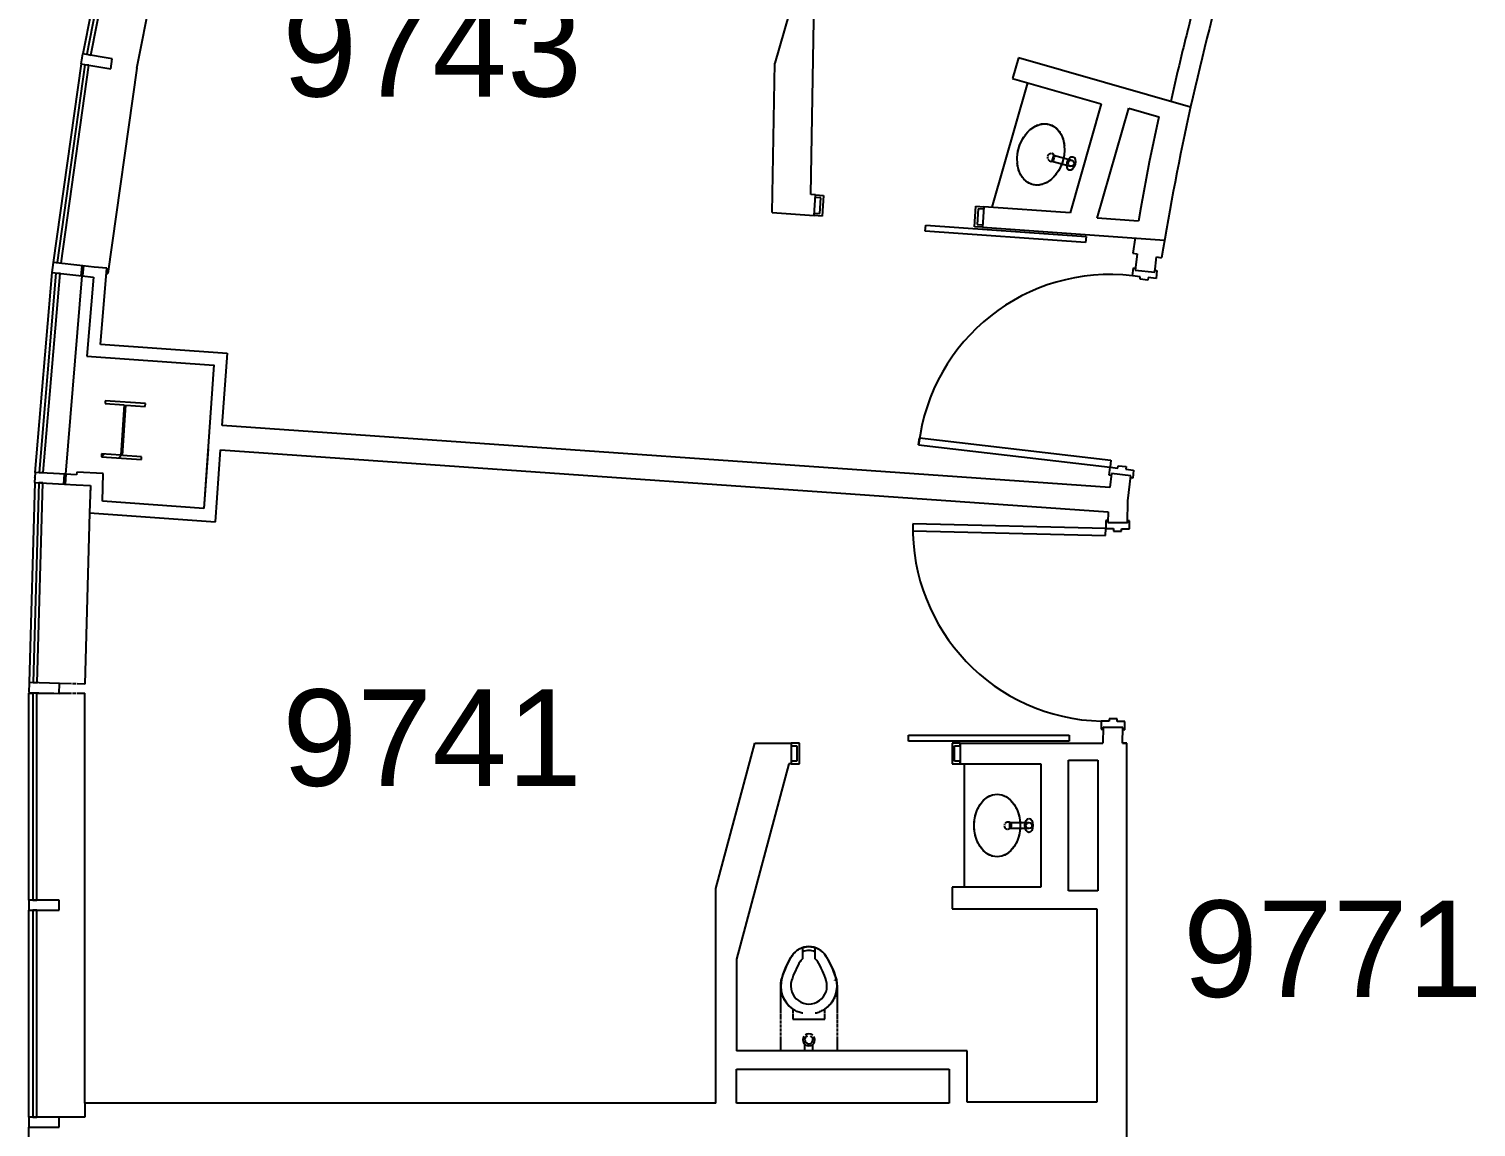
# Model space of a CAD drawing. Header units: inches. Extents: x -59 to 5673, y -29 to 4299.
# Drawn here: x -42.7 to 317.5, y 3191.8 to 3465.1 of the extents above; entities that cross this region are included whole.
import ezdxf

# ---------------------------------------------------------------- set-up
doc = ezdxf.new("R2010")
doc.units = ezdxf.units.IN
doc.header["$LTSCALE"] = 96
doc.header["$MEASUREMENT"] = 0
for name, color, linetype in [('A-ANNO-ROOM', 4, 'Continuous'), ('A-COLS', 5, 'Continuous'), ('A-DOOR', 2, 'Continuous'), ('A-FLOR-CASE', 3, 'Continuous'), ('A-FLOR-PFIX', 2, 'Continuous'), ('A-GLAZ', 2, 'Continuous'), ('A-WALL-FULL', 6, 'Continuous')]:
    doc.layers.add(name, color=color, linetype=linetype)
doc.layers.add('AE-111$0$A-WALL', color=2, linetype='Continuous', lineweight=13)
doc.styles.add('ARIAL', font='arial.ttf')

msp = doc.modelspace()

# ---------------------------------------------------------------- linework, layer by layer
at = {"layer": 'A-COLS'}
for p, q in [((-23.67, 3372.6), (-23.72, 3371.88)), ((-23.72, 3371.88), (-18.94, 3371.55)), ((-13.7, 3371.9), (-23.67, 3372.6)), ((-18.94, 3371.55), (-19.82, 3359.02)), ((-19.41, 3358.99), (-18.53, 3371.52)), ((-18.53, 3371.52), (-13.75, 3371.19)), ((-13.75, 3371.19), (-13.7, 3371.9)), ((-19.49, 3363.76), (-19.04, 3364.21)), ((-24.6, 3359.35), (-24.65, 3358.64)), ((-24.65, 3358.64), (-14.68, 3357.94)), ((-24.62, 3358.63), (-23.94, 3359.31)), ((-19.82, 3359.02), (-24.6, 3359.35)), ((-20.31, 3358.33), (-19.39, 3359.26)), ((-14.63, 3358.66), (-19.41, 3358.99)), ((-14.68, 3357.94), (-14.63, 3358.66))]:
    msp.add_line(p, q, dxfattribs=at)
at = {"layer": 'A-DOOR'}
for p, q in [((153.06, 3423.19), (153.1, 3423.81)), ((154.43, 3423.09), (153.06, 3423.19)), ((153.1, 3423.81), (155.1, 3423.67)), ((154.16, 3419.23), (154.43, 3423.09)), ((155.1, 3423.67), (154.74, 3418.56)), ((152.74, 3418.7), (152.79, 3419.32)), ((154.74, 3418.56), (152.74, 3418.7)), ((152.79, 3419.32), (154.16, 3419.23)), ((192.65, 3415.91), (193, 3421.02)), ((193, 3421.02), (195, 3420.88)), ((193.58, 3420.35), (193.31, 3416.49)), ((194.96, 3420.26), (193.58, 3420.35)), ((195, 3420.88), (194.96, 3420.26)), ((180.43, 3414.76), (180.53, 3416.26)), ((220.33, 3411.97), (180.43, 3414.76)), ((180.53, 3416.26), (220.44, 3413.46)), ((194.64, 3415.77), (192.65, 3415.91)), ((193.31, 3416.49), (194.68, 3416.39)), ((194.68, 3416.39), (194.64, 3415.77)), ((220.44, 3413.46), (220.33, 3411.97)), ((232.02, 3403.7), (232.25, 3405.68)), ((233.94, 3403.47), (232.02, 3403.7)), ((232.25, 3405.68), (232.75, 3405.62)), ((232.75, 3405.62), (232.69, 3405.13)), ((232.69, 3405.13), (237.53, 3404.56)), ((237.53, 3404.56), (237.59, 3405.06)), ((237.59, 3405.06), (238.08, 3405)), ((238.08, 3405), (237.85, 3403.01)), ((233.87, 3402.85), (233.94, 3403.47)), ((235.85, 3402.62), (233.87, 3402.85)), ((235.93, 3403.24), (235.85, 3402.62)), ((237.85, 3403.01), (235.93, 3403.24)), ((178.76, 3361.6), (178.97, 3363.34)), ((178.76, 3361.6), (226.44, 3356.02)), ((178.97, 3363.34), (226.64, 3357.76)), ((226.64, 3357.76), (226.44, 3356.02)), ((226.21, 3354.03), (226.44, 3356.02)), ((226.7, 3353.98), (226.21, 3354.03)), ((226.44, 3356.02), (228.36, 3355.8)), ((226.76, 3354.47), (226.7, 3353.98)), ((231.6, 3353.91), (226.76, 3354.47)), ((228.36, 3355.8), (228.44, 3356.41)), ((228.44, 3356.41), (230.42, 3356.18)), ((230.42, 3356.18), (230.35, 3355.56)), ((230.35, 3355.56), (232.27, 3355.34)), ((231.55, 3353.41), (231.6, 3353.91)), ((232.04, 3353.35), (231.55, 3353.41)), ((232.27, 3355.34), (232.04, 3353.35)), ((225.38, 3342.81), (225.34, 3340.81)), ((225.88, 3342.8), (225.38, 3342.81)), ((225.87, 3342.3), (225.88, 3342.8)), ((230.76, 3342.69), (230.75, 3342.19)), ((231.26, 3342.68), (230.76, 3342.69)), ((231.21, 3340.68), (231.26, 3342.68)), ((177.35, 3341.93), (177.31, 3340.18)), ((177.31, 3340.18), (225.3, 3339.06)), ((225.34, 3340.81), (177.35, 3341.93)), ((225.3, 3339.06), (225.34, 3340.81)), ((225.34, 3340.81), (227.27, 3340.77)), ((230.75, 3342.19), (225.87, 3342.3)), ((227.27, 3340.77), (227.26, 3340.15)), ((227.26, 3340.15), (229.26, 3340.1)), ((229.26, 3340.1), (229.27, 3340.72)), ((229.27, 3340.72), (231.21, 3340.68)), ((224.22, 3292.83), (224.17, 3290.83)), ((226.16, 3292.78), (224.22, 3292.83)), ((226.17, 3293.41), (226.16, 3292.78)), ((228.17, 3293.36), (226.17, 3293.41)), ((228.16, 3292.73), (228.17, 3293.36)), ((230.09, 3292.69), (228.16, 3292.73)), ((230.05, 3290.69), (230.09, 3292.69)), ((176.24, 3287.83), (176.24, 3289.33)), ((176.24, 3289.33), (216.24, 3289.33)), ((216.24, 3289.33), (216.24, 3287.83)), ((224.17, 3290.83), (224.67, 3290.81)), ((224.67, 3290.81), (224.69, 3291.31)), ((224.69, 3291.31), (229.56, 3291.2)), ((229.56, 3291.2), (229.55, 3290.7)), ((229.55, 3290.7), (230.05, 3290.69)), ((149.08, 3287.33), (147.08, 3287.33)), ((147.08, 3287.33), (147.08, 3286.7)), ((147.08, 3286.7), (148.45, 3286.7)), ((148.45, 3286.7), (148.45, 3282.83)), ((149.08, 3282.2), (149.08, 3287.33)), ((216.24, 3287.83), (176.24, 3287.83)), ((189.08, 3287.33), (187.08, 3287.33)), ((187.08, 3287.33), (187.08, 3282.2)), ((187.7, 3282.83), (187.7, 3286.7)), ((187.7, 3286.7), (189.08, 3286.7)), ((189.08, 3286.7), (189.08, 3287.33)), ((148.45, 3282.83), (147.08, 3282.83)), ((147.08, 3282.83), (147.08, 3282.2)), ((147.08, 3282.2), (149.08, 3282.2)), ((187.08, 3282.2), (189.08, 3282.2)), ((189.08, 3282.83), (187.7, 3282.83)), ((189.08, 3282.2), (189.08, 3282.83))]:
    msp.add_line(p, q, dxfattribs=at)
for centre, start, end in [((226.44, 3356.02), 83.3279, 173.3279), ((226.44, 3356.02), 83.3279, 173.3279), ((225.34, 3340.81), 178.6679, 268.6679), ((225.34, 3340.81), 178.6679, 268.6679)]:
    msp.add_arc(centre, 48, start, end, dxfattribs=at)
at = {"layer": 'A-FLOR-CASE'}
for p, q in [((197.08, 3420.74), (205.97, 3451.72)), ((205.49, 3439.01), (206.53, 3440.08)), ((206.53, 3440.08), (207.68, 3440.88)), ((207.68, 3440.88), (208.9, 3441.38)), ((208.9, 3441.38), (210.13, 3441.55)), ((209.95, 3441.55), (210.21, 3441.55)), ((210.13, 3441.55), (211.32, 3441.39)), ((211.32, 3441.39), (212.42, 3440.89)), ((212.37, 3440.93), (212.51, 3440.84)), ((212.42, 3440.89), (213.37, 3440.1)), ((213.37, 3440.1), (214.14, 3439.03)), ((203.49, 3434.69), (203.94, 3436.26)), ((203.94, 3436.26), (204.61, 3437.72)), ((204.61, 3437.72), (205.49, 3439.01)), ((214.14, 3439.03), (214.7, 3437.74)), ((214.7, 3437.74), (215.01, 3436.28)), ((215.01, 3436.28), (215.07, 3434.72)), ((203.29, 3433.09), (203.49, 3434.69)), ((203.35, 3431.53), (203.29, 3433.09)), ((210.93, 3432.7), (211.31, 3432.29)), ((212.04, 3434.12), (211.89, 3434.15)), ((212.33, 3433.66), (211.94, 3432.21)), ((212.38, 3433.86), (212.04, 3434.12)), ((216.92, 3432.42), (212.33, 3433.66)), ((212.34, 3432.37), (212.58, 3433.26)), ((212.58, 3433.26), (212.38, 3433.86)), ((214.87, 3433.12), (214.42, 3431.56)), ((215.07, 3434.72), (214.87, 3433.12)), ((203.66, 3430.07), (203.35, 3431.53)), ((204.21, 3428.78), (203.66, 3430.07)), ((211.31, 3432.29), (211.78, 3432.16)), ((211.78, 3432.16), (212.16, 3432.24)), ((211.94, 3432.21), (216.53, 3430.97)), ((212.16, 3432.24), (212.34, 3432.37)), ((213.74, 3430.1), (212.87, 3428.8)), ((214.42, 3431.56), (213.74, 3430.1)), ((204.98, 3427.71), (204.21, 3428.78)), ((205.94, 3426.92), (204.98, 3427.71)), ((206, 3426.88), (205.78, 3427.02)), ((207.03, 3426.43), (205.94, 3426.92)), ((208.22, 3426.26), (207.03, 3426.43)), ((208.33, 3426.26), (208.16, 3426.26)), ((209.46, 3426.43), (208.22, 3426.26)), ((210.67, 3426.93), (209.46, 3426.43)), ((209.57, 3426.46), (209.51, 3426.45)), ((211.83, 3427.73), (210.67, 3426.93)), ((212.87, 3428.8), (211.83, 3427.73)), ((190.2, 3251.45), (190.2, 3282.2))]:
    msp.add_line(p, q, dxfattribs=at)
msp.add_circle((216.72, 3431.7), 0.75, dxfattribs=at)
for start, end in [(173, 192.6621), (92, 162.5147)]:
    msp.add_arc((211.82, 3433.15), 1, start, end, dxfattribs=at)
msp.add_ellipse((216.72, 3431.65), major_axis=(0.46, 1.69), ratio=0.571429, dxfattribs=at)
for points, knots in [([(206.37, 3439.94), (206.64, 3440.18), (206.92, 3440.4), (207.2, 3440.59), (207.2, 3440.59)], [-4.0199157, -4.0199157, -4.0199157, -4.0199157, -3.8665756, -3.8663935, -3.8663935, -3.8663935, -3.8663935]), ([(203.79, 3435.84), (203.85, 3436.02), (203.96, 3436.33), (204.08, 3436.63), (204.13, 3436.75)], [-4.6652167, -4.6652167, -4.6652167, -4.6652167, -4.5915585, -4.541704, -4.541704, -4.541704, -4.541704]), ([(204.44, 3437.4), (204.56, 3437.63), (204.73, 3437.92), (204.9, 3438.2), (204.95, 3438.26)], [-4.4498221, -4.4498221, -4.4498221, -4.4498221, -4.3498975, -4.3201203, -4.3201203, -4.3201203, -4.3201203]), ([(205.31, 3438.78), (205.51, 3439.03), (205.73, 3439.3), (205.96, 3439.54), (205.99, 3439.57)], [-4.2352464, -4.2352464, -4.2352464, -4.2352464, -4.1082365, -4.0945479, -4.0945479, -4.0945479, -4.0945479]), ([(214.39, 3438.52), (214.4, 3438.52), (214.54, 3438.21), (214.66, 3437.88), (214.76, 3437.53)], [-2.4167919, -2.4167919, -2.4167919, -2.4167919, -2.4166097, -2.2632696, -2.2632696, -2.2632696, -2.2632696]), ([(214.88, 3437.02), (214.89, 3436.98), (214.96, 3436.65), (215.01, 3436.31), (215.04, 3435.99)], [-2.1886374, -2.1886374, -2.1886374, -2.1886374, -2.1749488, -2.0479389, -2.0479389, -2.0479389, -2.0479389]), ([(203.28, 3432.46), (203.28, 3432.53), (203.28, 3432.86), (203.29, 3433.2), (203.31, 3433.46)], [-5.1046577, -5.1046577, -5.1046577, -5.1046577, -5.0748804, -4.9749558, -4.9749558, -4.9749558, -4.9749558]), ([(203.39, 3434.17), (203.41, 3434.3), (203.47, 3434.62), (203.54, 3434.93), (203.59, 3435.12)], [-4.883074, -4.883074, -4.883074, -4.883074, -4.8332195, -4.7595613, -4.7595613, -4.7595613, -4.7595613]), ([(214.96, 3433.64), (214.94, 3433.51), (214.89, 3433.2), (214.82, 3432.88), (214.77, 3432.69)], [-1.7414813, -1.7414813, -1.7414813, -1.7414813, -1.6916268, -1.6179686, -1.6179686, -1.6179686, -1.6179686]), ([(215.08, 3435.35), (215.08, 3435.28), (215.08, 3434.95), (215.07, 3434.61), (215.05, 3434.36)], [-1.963065, -1.963065, -1.963065, -1.963065, -1.9332878, -1.8333632, -1.8333632, -1.8333632, -1.8333632]), ([(203.47, 3430.8), (203.47, 3430.83), (203.4, 3431.16), (203.35, 3431.5), (203.32, 3431.82)], [-5.3302301, -5.3302301, -5.3302301, -5.3302301, -5.3165414, -5.1895316, -5.1895316, -5.1895316, -5.1895316]), ([(203.96, 3429.29), (203.96, 3429.29), (203.82, 3429.6), (203.7, 3429.93), (203.6, 3430.28)], [-5.5583845, -5.5583845, -5.5583845, -5.5583845, -5.5582024, -5.4048623, -5.4048623, -5.4048623, -5.4048623]), ([(213.04, 3429.03), (212.85, 3428.78), (212.63, 3428.51), (212.39, 3428.27), (212.37, 3428.25)], [-1.0936537, -1.0936537, -1.0936537, -1.0936537, -0.9666439, -0.9529552, -0.9529552, -0.9529552, -0.9529552]), ([(213.92, 3430.41), (213.8, 3430.18), (213.63, 3429.89), (213.45, 3429.62), (213.41, 3429.55)], [-1.3082295, -1.3082295, -1.3082295, -1.3082295, -1.2083049, -1.1785276, -1.1785276, -1.1785276, -1.1785276]), ([(214.57, 3431.97), (214.51, 3431.79), (214.4, 3431.48), (214.27, 3431.18), (214.22, 3431.06)], [-1.523624, -1.523624, -1.523624, -1.523624, -1.4499658, -1.4001113, -1.4001113, -1.4001113, -1.4001113]), ([(211.99, 3427.88), (211.72, 3427.63), (211.44, 3427.41), (211.16, 3427.23), (211.16, 3427.23)], [-0.878323, -0.878323, -0.878323, -0.878323, -0.7249829, -0.7248008, -0.7248008, -0.7248008, -0.7248008])]:
    msp.add_open_spline(points, degree=3, knots=knots, dxfattribs=at)
for points in [[(207.56, 3440.81), (207.87, 3440.99), (208.19, 3441.13), (208.5, 3441.25)], [(208.83, 3441.36), (209.16, 3441.45), (209.5, 3441.53), (209.82, 3441.55)], [(210.1, 3441.55), (210.52, 3441.55), (210.93, 3441.5), (211.32, 3441.39)], [(211.32, 3441.39), (211.72, 3441.27), (212.09, 3441.1), (212.45, 3440.88)], [(212.68, 3440.72), (212.94, 3440.52), (213.19, 3440.3), (213.42, 3440.04)], [(213.64, 3439.78), (213.85, 3439.51), (214.04, 3439.22), (214.21, 3438.9)], [(204.71, 3428.04), (204.51, 3428.3), (204.32, 3428.59), (204.15, 3428.91)], [(205.68, 3427.09), (205.41, 3427.29), (205.16, 3427.52), (204.93, 3427.78)], [(207.03, 3426.43), (206.64, 3426.54), (206.26, 3426.71), (205.91, 3426.94)], [(208.25, 3426.26), (207.84, 3426.26), (207.43, 3426.31), (207.03, 3426.43)], [(209.53, 3426.46), (209.2, 3426.36), (208.86, 3426.28), (208.53, 3426.27)], [(210.8, 3427), (210.49, 3426.82), (210.17, 3426.69), (209.85, 3426.56)]]:
    msp.add_open_spline(points, degree=3, dxfattribs=at)
at = {"layer": 'A-FLOR-PFIX'}
for p, q in [((195.98, 3273.94), (197.12, 3274.44)), ((196.94, 3274.38), (197.19, 3274.46)), ((197.12, 3274.44), (198.31, 3274.61)), ((198.31, 3274.61), (199.5, 3274.44)), ((199.5, 3274.44), (200.64, 3273.94)), ((192.87, 3269.23), (193.36, 3270.72)), ((193.36, 3270.72), (194.06, 3272.03)), ((194.06, 3272.03), (194.95, 3273.12)), ((194.95, 3273.12), (195.98, 3273.94)), ((200.64, 3273.94), (201.67, 3273.12)), ((201.67, 3273.12), (202.56, 3272.03)), ((202.56, 3272.03), (203.26, 3270.72)), ((203.26, 3270.72), (203.75, 3269.23)), ((192.62, 3267.64), (192.87, 3269.23)), ((192.62, 3266.01), (192.62, 3267.64)), ((200.32, 3267.5), (200.81, 3267.79)), ((200.81, 3267.79), (201.29, 3267.79)), ((201.29, 3267.79), (201.63, 3267.61)), ((201.46, 3267.58), (206.21, 3267.58)), ((201.46, 3266.08), (201.46, 3267.58)), ((201.63, 3267.61), (201.77, 3267.43)), ((201.77, 3267.43), (201.76, 3266.52)), ((203.75, 3269.23), (204, 3267.64)), ((204, 3267.64), (204, 3266.01)), ((192.87, 3264.42), (192.62, 3266.01)), ((193.36, 3262.94), (192.87, 3264.42)), ((201, 3265.84), (200.85, 3265.85)), ((201.41, 3265.99), (201, 3265.84)), ((201.76, 3266.52), (201.41, 3265.99)), ((206.21, 3266.08), (201.46, 3266.08)), ((203.75, 3264.42), (203.26, 3262.94)), ((204, 3266.01), (203.75, 3264.42)), ((194.06, 3261.62), (193.36, 3262.94)), ((194.95, 3260.53), (194.06, 3261.62)), ((195.98, 3259.72), (194.95, 3260.53)), ((197.12, 3259.22), (195.98, 3259.72)), ((200.64, 3259.72), (199.5, 3259.22)), ((201.67, 3260.53), (200.64, 3259.72)), ((202.56, 3261.62), (201.67, 3260.53)), ((203.26, 3262.94), (202.56, 3261.62)), ((197.19, 3259.2), (196.94, 3259.27)), ((198.31, 3259.05), (197.12, 3259.22)), ((199.5, 3259.22), (198.31, 3259.05)), ((147.2, 3234.34), (147.31, 3234.5)), ((147.31, 3234.5), (147.43, 3234.67)), ((147.43, 3234.67), (147.55, 3234.83)), ((147.55, 3234.83), (147.68, 3234.98)), ((147.68, 3234.98), (147.81, 3235.13)), ((147.81, 3235.13), (147.95, 3235.27)), ((147.95, 3235.27), (148.1, 3235.41)), ((148.1, 3235.41), (148.25, 3235.54)), ((148.25, 3235.54), (148.4, 3235.67)), ((148.4, 3235.67), (148.56, 3235.78)), ((148.56, 3235.78), (148.73, 3235.9)), ((148.73, 3235.9), (148.9, 3236)), ((148.9, 3236), (149.07, 3236.1)), ((149.07, 3236.1), (149.25, 3236.19)), ((149.25, 3236.19), (149.43, 3236.28)), ((149.43, 3236.28), (149.62, 3236.35)), ((149.62, 3236.35), (149.81, 3236.42)), ((149.81, 3236.42), (150, 3236.49)), ((149.95, 3233.7), (149.95, 3236.47)), ((150, 3236.49), (150.19, 3236.54)), ((150.19, 3236.54), (150.38, 3236.59)), ((150.38, 3236.59), (150.58, 3236.63)), ((150.58, 3236.63), (150.78, 3236.66)), ((150.78, 3236.66), (150.97, 3236.68)), ((150.97, 3236.68), (151.17, 3236.69)), ((151.17, 3236.69), (151.37, 3236.7)), ((151.37, 3236.7), (151.45, 3236.7)), ((151.45, 3236.7), (151.65, 3236.7)), ((151.65, 3236.7), (151.85, 3236.69)), ((151.85, 3236.69), (152.05, 3236.67)), ((152.05, 3236.67), (152.25, 3236.64)), ((152.25, 3236.64), (152.45, 3236.6)), ((152.45, 3236.6), (152.64, 3236.56)), ((152.64, 3236.56), (152.83, 3236.51)), ((152.83, 3236.51), (153.03, 3236.45)), ((152.95, 3236.47), (152.95, 3233.7)), ((153.03, 3236.45), (153.21, 3236.38)), ((153.21, 3236.38), (153.4, 3236.31)), ((153.4, 3236.31), (153.58, 3236.23)), ((153.58, 3236.23), (153.76, 3236.14)), ((153.76, 3236.14), (153.94, 3236.04)), ((153.94, 3236.04), (154.11, 3235.94)), ((154.11, 3235.94), (154.28, 3235.83)), ((154.28, 3235.83), (154.44, 3235.71)), ((154.44, 3235.71), (154.6, 3235.59)), ((154.6, 3235.59), (154.75, 3235.46)), ((154.75, 3235.46), (154.9, 3235.33)), ((154.9, 3235.33), (155.04, 3235.19)), ((155.04, 3235.19), (155.18, 3235.04)), ((155.18, 3235.04), (155.31, 3234.89)), ((155.31, 3234.89), (155.43, 3234.73)), ((155.43, 3234.73), (155.55, 3234.57)), ((155.55, 3234.57), (155.66, 3234.4)), ((155.66, 3234.4), (155.7, 3234.34)), ((145.37, 3230.69), (145.72, 3231.54)), ((145.72, 3231.54), (146.11, 3232.37)), ((146.11, 3232.37), (146.54, 3233.19)), ((146.54, 3233.19), (146.99, 3233.99)), ((146.99, 3233.99), (147.2, 3234.34)), ((155.7, 3234.34), (156.17, 3233.55)), ((156.17, 3233.55), (156.61, 3232.74)), ((156.61, 3232.74), (157.01, 3231.91)), ((157.01, 3231.91), (157.38, 3231.07)), ((157.38, 3231.07), (157.72, 3230.21)), ((144.46, 3227.11), (144.47, 3227.39)), ((144.47, 3227.39), (144.49, 3227.67)), ((144.49, 3227.67), (144.53, 3227.94)), ((144.53, 3227.94), (144.58, 3228.22)), ((144.58, 3228.22), (144.64, 3228.49)), ((144.64, 3228.49), (144.7, 3228.77)), ((144.7, 3228.77), (144.76, 3228.95)), ((144.76, 3228.95), (145.05, 3229.83)), ((145.05, 3229.83), (145.37, 3230.69)), ((157.72, 3230.21), (158.02, 3229.34)), ((158.02, 3229.34), (158.15, 3228.95)), ((158.15, 3228.95), (158.22, 3228.69)), ((158.22, 3228.69), (158.29, 3228.41)), ((158.29, 3228.41), (158.34, 3228.14)), ((158.34, 3228.14), (158.39, 3227.86)), ((158.39, 3227.86), (158.42, 3227.58)), ((158.42, 3227.58), (158.44, 3227.31)), ((158.44, 3227.31), (158.45, 3227.03)), ((144.45, 3226.83), (144.46, 3227.11)), ((144.45, 3220.07), (144.45, 3226.9)), ((144.46, 3226.55), (144.45, 3226.83)), ((144.48, 3226.27), (144.46, 3226.55)), ((144.51, 3225.99), (144.48, 3226.27)), ((144.55, 3225.71), (144.51, 3225.99)), ((144.61, 3225.44), (144.55, 3225.71)), ((144.67, 3225.17), (144.61, 3225.44)), ((144.75, 3224.9), (144.67, 3225.17)), ((144.83, 3224.63), (144.75, 3224.9)), ((144.93, 3224.37), (144.83, 3224.63)), ((145.04, 3224.11), (144.93, 3224.37)), ((145.15, 3223.85), (145.04, 3224.11)), ((145.28, 3223.6), (145.15, 3223.85)), ((145.42, 3223.36), (145.28, 3223.6)), ((157.72, 3223.78), (157.59, 3223.53)), ((157.84, 3224.03), (157.72, 3223.78)), ((157.95, 3224.29), (157.84, 3224.03)), ((158.05, 3224.55), (157.95, 3224.29)), ((158.13, 3224.82), (158.05, 3224.55)), ((158.21, 3225.09), (158.13, 3224.82)), ((158.28, 3225.36), (158.21, 3225.09)), ((158.34, 3225.63), (158.28, 3225.36)), ((158.38, 3225.91), (158.34, 3225.63)), ((158.42, 3226.19), (158.38, 3225.91)), ((158.44, 3226.47), (158.42, 3226.19)), ((158.45, 3226.75), (158.44, 3226.47)), ((158.45, 3227.03), (158.45, 3226.75)), ((158.45, 3226.9), (158.45, 3220.07)), ((145.56, 3223.12), (145.42, 3223.36)), ((145.72, 3222.89), (145.56, 3223.12)), ((145.88, 3222.66), (145.72, 3222.89)), ((146.06, 3222.44), (145.88, 3222.66)), ((146.24, 3222.23), (146.06, 3222.44)), ((146.43, 3222.03), (146.24, 3222.23)), ((146.63, 3221.83), (146.43, 3222.03)), ((146.84, 3221.64), (146.63, 3221.83)), ((147.05, 3221.46), (146.84, 3221.64)), ((147.27, 3221.29), (147.05, 3221.46)), ((147.5, 3221.13), (147.27, 3221.29)), ((147.45, 3221.16), (147.45, 3220.07)), ((147.73, 3220.97), (147.5, 3221.13)), ((147.97, 3220.83), (147.73, 3220.97)), ((148.22, 3220.7), (147.97, 3220.83)), ((148.47, 3220.57), (148.22, 3220.7)), ((148.73, 3220.46), (148.47, 3220.57)), ((148.99, 3220.35), (148.73, 3220.46)), ((149.25, 3220.26), (148.99, 3220.35)), ((149.52, 3220.18), (149.25, 3220.26)), ((149.79, 3220.1), (149.52, 3220.18)), ((149.92, 3220.08), (149.79, 3220.1)), ((153.31, 3220.15), (153.04, 3220.09)), ((153.58, 3220.23), (153.31, 3220.15)), ((153.84, 3220.32), (153.58, 3220.23)), ((154.1, 3220.42), (153.84, 3220.32)), ((154.36, 3220.54), (154.1, 3220.42)), ((154.61, 3220.66), (154.36, 3220.54)), ((154.86, 3220.79), (154.61, 3220.66)), ((155.1, 3220.93), (154.86, 3220.79)), ((155.34, 3221.08), (155.1, 3220.93)), ((155.57, 3221.24), (155.34, 3221.08)), ((155.45, 3220.06), (155.45, 3221.16)), ((155.79, 3221.41), (155.57, 3221.24)), ((156.01, 3221.59), (155.79, 3221.41)), ((156.21, 3221.77), (156.01, 3221.59)), ((156.42, 3221.97), (156.21, 3221.77)), ((156.61, 3222.17), (156.42, 3221.97)), ((156.79, 3222.38), (156.61, 3222.17)), ((156.97, 3222.6), (156.79, 3222.38)), ((157.14, 3222.82), (156.97, 3222.6)), ((157.3, 3223.05), (157.14, 3222.82)), ((157.45, 3223.29), (157.3, 3223.05)), ((157.59, 3223.53), (157.45, 3223.29)), ((144.45, 3218.57), (144.45, 3219.83)), ((144.45, 3217.57), (144.45, 3218.33)), ((144.45, 3216.57), (144.45, 3217.33)), ((147.45, 3219.83), (147.45, 3218.65)), ((147.45, 3218.65), (155.45, 3218.65)), ((155.45, 3218.65), (155.45, 3219.85)), ((158.45, 3219.83), (158.45, 3218.55)), ((158.45, 3218.34), (158.45, 3217.55)), ((158.45, 3217.34), (158.45, 3216.55)), ((144.45, 3215.57), (144.45, 3216.31)), ((144.45, 3214.57), (144.45, 3215.33)), ((144.45, 3210.7), (144.45, 3214.33)), ((158.45, 3216.34), (158.45, 3215.57)), ((158.45, 3215.33), (158.45, 3214.55)), ((158.45, 3214.34), (158.45, 3210.7)), ((150.45, 3210.7), (150.45, 3212.36)), ((152.45, 3210.7), (152.45, 3212.36))]:
    msp.add_line(p, q, dxfattribs=at)
msp.add_circle((206.21, 3266.83), 0.75, dxfattribs=at)
for centre, radius, start, end in [((201.06, 3266.83), 1, 152.4389, 170.9999), ((201.06, 3266.83), 1, 181.4853, 252), ((151.45, 3231.7), 5, 31.8005, 148.1995), ((151.45, 3231.7), 4, 67.7775, 112.2225), ((166.75, 3222.22), 23, 148.1995, 162.9647), ((166.75, 3222.22), 20.5, 148.1995, 162.9647), ((151.45, 3231.7), 2.5, 126.8699, 148.1995), ((151.45, 3231.7), 2.5, 31.8005, 53.1301), ((136.15, 3222.22), 20.5, 17.0353, 31.8005), ((136.15, 3222.22), 23, 17.0353, 31.8005), ((151.45, 3226.9), 7, 162.9647, 235.1501), ((151.45, 3226.9), 4.5, 162.9647, 17.0353), ((151.45, 3226.9), 7, 304.8499, 17.0353), ((157.45, 3228.41), 0.5, 340, 0), ((151.45, 3213.48), 1.5, 144.3619, 0), ((151.45, 3213.48), 0.996, 112.6886, 0), ((151.45, 3213.48), 1.5, 49.9625, 130.0375), ((151.45, 3213.48), 0.996, 0, 67.3114), ((151.45, 3213.48), 1.5, 0, 35.3367)]:
    msp.add_arc(centre, radius, start, end, dxfattribs=at)
msp.add_ellipse((206.21, 3266.87), major_axis=(0, 1.75), ratio=0.571429, dxfattribs=at)
for points, knots in [([(195.92, 3273.89), (196.26, 3274.11), (196.65, 3274.32), (197.04, 3274.41), (197.07, 3274.42)], [5.8415235, 5.8415235, 5.8415235, 5.8415235, 6.0415243, 6.0587858, 6.0587858, 6.0587858, 6.0587858]), ([(199.55, 3274.42), (199.58, 3274.41), (199.97, 3274.29), (200.36, 3274.11), (200.7, 3273.89)], [0.2243995, 0.2243995, 0.2243995, 0.2243995, 0.241661, 0.4416618, 0.4416618, 0.4416618, 0.4416618]), ([(193.25, 3270.45), (193.37, 3270.75), (193.51, 3271.06), (193.67, 3271.36), (193.68, 3271.39)], [5.1895316, 5.1895316, 5.1895316, 5.1895316, 5.3165414, 5.3302301, 5.3302301, 5.3302301, 5.3302301]), ([(193.95, 3271.85), (194.14, 3272.16), (194.35, 3272.45), (194.57, 3272.7), (194.57, 3272.7)], [5.4048623, 5.4048623, 5.4048623, 5.4048623, 5.5582024, 5.5583845, 5.5583845, 5.5583845, 5.5583845]), ([(194.85, 3273.02), (195.12, 3273.3), (195.47, 3273.58), (195.82, 3273.84), (195.88, 3273.88)], [5.6220806, 5.6220806, 5.6220806, 5.6220806, 5.7998634, 5.8343864, 5.8343864, 5.8343864, 5.8343864]), ([(200.74, 3273.87), (200.8, 3273.83), (201.16, 3273.59), (201.5, 3273.3), (201.77, 3273.02)], [0.448799, 0.448799, 0.448799, 0.448799, 0.4833219, 0.6611047, 0.6611047, 0.6611047, 0.6611047]), ([(202.05, 3272.7), (202.05, 3272.7), (202.27, 3272.44), (202.48, 3272.16), (202.67, 3271.85)], [0.7248008, 0.7248008, 0.7248008, 0.7248008, 0.7249829, 0.878323, 0.878323, 0.878323, 0.878323]), ([(202.94, 3271.39), (202.95, 3271.36), (203.11, 3271.06), (203.25, 3270.75), (203.37, 3270.45)], [0.9529552, 0.9529552, 0.9529552, 0.9529552, 0.9666439, 1.0936537, 1.0936537, 1.0936537, 1.0936537]), ([(192.6, 3267.2), (192.61, 3267.39), (192.63, 3267.72), (192.66, 3268.04), (192.68, 3268.17)], [4.7595613, 4.7595613, 4.7595613, 4.7595613, 4.8332195, 4.883074, 4.883074, 4.883074, 4.883074]), ([(192.8, 3268.88), (192.85, 3269.13), (192.92, 3269.46), (193.02, 3269.77), (193.04, 3269.85)], [4.9749558, 4.9749558, 4.9749558, 4.9749558, 5.0748804, 5.1046577, 5.1046577, 5.1046577, 5.1046577]), ([(203.58, 3269.85), (203.6, 3269.77), (203.7, 3269.46), (203.77, 3269.13), (203.83, 3268.88)], [1.1785276, 1.1785276, 1.1785276, 1.1785276, 1.2083049, 1.3082295, 1.3082295, 1.3082295, 1.3082295]), ([(203.94, 3268.17), (203.96, 3268.04), (204, 3267.72), (204.02, 3267.39), (204.02, 3267.2)], [1.4001113, 1.4001113, 1.4001113, 1.4001113, 1.4499658, 1.523624, 1.523624, 1.523624, 1.523624]), ([(192.68, 3265.49), (192.66, 3265.62), (192.63, 3265.94), (192.61, 3266.26), (192.6, 3266.46)], [4.541704, 4.541704, 4.541704, 4.541704, 4.5915585, 4.6652167, 4.6652167, 4.6652167, 4.6652167]), ([(193.04, 3263.81), (193.02, 3263.88), (192.93, 3264.2), (192.85, 3264.52), (192.8, 3264.78)], [4.3201203, 4.3201203, 4.3201203, 4.3201203, 4.3498975, 4.4498221, 4.4498221, 4.4498221, 4.4498221]), ([(193.68, 3262.27), (193.67, 3262.3), (193.51, 3262.6), (193.37, 3262.91), (193.25, 3263.21)], [4.0945479, 4.0945479, 4.0945479, 4.0945479, 4.1082365, 4.2352464, 4.2352464, 4.2352464, 4.2352464]), ([(203.37, 3263.21), (203.25, 3262.91), (203.11, 3262.6), (202.95, 3262.3), (202.94, 3262.27)], [2.0479389, 2.0479389, 2.0479389, 2.0479389, 2.1749488, 2.1886374, 2.1886374, 2.1886374, 2.1886374]), ([(203.83, 3264.78), (203.77, 3264.52), (203.7, 3264.2), (203.6, 3263.88), (203.58, 3263.81)], [1.8333632, 1.8333632, 1.8333632, 1.8333632, 1.9332878, 1.963065, 1.963065, 1.963065, 1.963065]), ([(204.02, 3266.46), (204.02, 3266.26), (204, 3265.94), (203.96, 3265.62), (203.94, 3265.49)], [1.6179686, 1.6179686, 1.6179686, 1.6179686, 1.6916268, 1.7414813, 1.7414813, 1.7414813, 1.7414813]), ([(194.57, 3260.95), (194.57, 3260.95), (194.35, 3261.21), (194.14, 3261.5), (193.95, 3261.81)], [3.8663935, 3.8663935, 3.8663935, 3.8663935, 3.8665756, 4.0199157, 4.0199157, 4.0199157, 4.0199157]), ([(195.88, 3259.79), (195.82, 3259.83), (195.46, 3260.07), (195.12, 3260.36), (194.85, 3260.64)], [3.5903916, 3.5903916, 3.5903916, 3.5903916, 3.6249146, 3.8026973, 3.8026973, 3.8026973, 3.8026973]), ([(197.07, 3259.23), (197.04, 3259.24), (196.65, 3259.37), (196.26, 3259.55), (195.92, 3259.76)], [3.3659921, 3.3659921, 3.3659921, 3.3659921, 3.3832536, 3.5832545, 3.5832545, 3.5832545, 3.5832545]), ([(200.7, 3259.76), (200.36, 3259.55), (199.98, 3259.34), (199.58, 3259.25), (199.55, 3259.24)], [2.6999308, 2.6999308, 2.6999308, 2.6999308, 2.8999317, 2.9171932, 2.9171932, 2.9171932, 2.9171932]), ([(201.77, 3260.64), (201.5, 3260.36), (201.16, 3260.08), (200.8, 3259.82), (200.74, 3259.78)], [2.480488, 2.480488, 2.480488, 2.480488, 2.6582707, 2.6927937, 2.6927937, 2.6927937, 2.6927937]), ([(202.67, 3261.81), (202.48, 3261.5), (202.27, 3261.21), (202.05, 3260.95), (202.05, 3260.95)], [2.2632696, 2.2632696, 2.2632696, 2.2632696, 2.4166097, 2.4167919, 2.4167919, 2.4167919, 2.4167919])]:
    msp.add_open_spline(points, degree=3, knots=knots, dxfattribs=at)
at = {"layer": 'A-GLAZ'}
for p, q in [((-15.83, 3455.4), (-9.83, 3485.74)), ((-24.64, 3477.23), (-28.28, 3458.84)), ((-27.3, 3458.64), (-23.66, 3477.04)), ((-27.2, 3469.43), (-29.28, 3458.94)), ((-29.52, 3457.71), (-29.53, 3457.67)), ((-29.51, 3457.76), (-29.52, 3457.71)), ((-28.28, 3458.84), (-27.3, 3458.64)), ((-29.69, 3456.48), (-36.65, 3407.01)), ((-28.72, 3456.25), (-35.64, 3406.96)), ((-34.65, 3406.82), (-27.73, 3456.11)), ((-27.73, 3456.11), (-28.72, 3456.25)), ((-15.83, 3455.4), (-23.03, 3404.23)), ((-41.1, 3354.75), (-36.92, 3404.53)), ((-35.94, 3404.35), (-40.1, 3354.76)), ((-39.1, 3354.68), (-34.94, 3404.27)), ((-36.81, 3405.82), (-36.82, 3405.77)), ((-36.82, 3405.73), (-36.82, 3405.77)), ((-34.94, 3404.27), (-35.94, 3404.35)), ((-35.64, 3406.96), (-34.65, 3406.82)), ((-29.47, 3403.69), (-33.61, 3354.33)), ((-23.4, 3404.27), (-23.03, 3404.23)), ((-41.21, 3353.51), (-41.21, 3353.55)), ((-41.21, 3353.51), (-41.21, 3353.46)), ((-40.1, 3354.76), (-39.1, 3354.68)), ((-41.24, 3352.26), (-42.6, 3302.43)), ((-40.25, 3352.14), (-41.6, 3302.4)), ((-40.6, 3302.38), (-39.25, 3352.11)), ((-39.25, 3352.11), (-40.25, 3352.14)), ((-27.57, 3344.65), (-28.73, 3302.05)), ((-42.67, 3299.76), (-41.67, 3299.76)), ((-42.67, 3248.26), (-42.67, 3299.76)), ((-40.67, 3299.76), (-41.67, 3299.76)), ((-41.67, 3299.76), (-41.67, 3248.26)), ((-41.6, 3302.4), (-40.6, 3302.38)), ((-40.67, 3299.76), (-36.48, 3299.76)), ((-40.67, 3248.26), (-40.67, 3299.76)), ((-35.17, 3299.76), (-32.1, 3299.76)), ((-32.04, 3302.14), (-35.1, 3302.23)), ((-31.86, 3299.76), (-30.98, 3299.76)), ((-30.91, 3302.11), (-31.8, 3302.14)), ((-30.74, 3299.76), (-28.8, 3299.76)), ((-28.73, 3302.05), (-30.67, 3302.11)), ((-28.8, 3197.7), (-28.8, 3299.76)), ((-42.67, 3194.26), (-42.67, 3245.76)), ((-41.67, 3248.26), (-40.67, 3248.26)), ((-40.67, 3245.76), (-41.67, 3245.76)), ((-41.67, 3245.76), (-41.67, 3194.26)), ((-40.67, 3194.26), (-40.67, 3245.76)), ((-42.67, 3140.26), (-42.67, 3191.76)), ((-41.67, 3194.26), (-40.67, 3194.26))]:
    msp.add_line(p, q, dxfattribs=at)
at = {"layer": 'A-GLAZ', "extrusion": (0, 0, -1)}
for p, q in [((-29.31, 3458.95), (-29.73, 3456.48)), ((-21.92, 3457.7), (-29.31, 3458.95)), ((-29.73, 3456.48), (-22.33, 3455.23)), ((-22.33, 3455.23), (-21.92, 3457.7)), ((-36.68, 3407.02), (-36.96, 3404.53)), ((-36.96, 3404.53), (-29.5, 3403.7)), ((-29.23, 3406.18), (-36.68, 3407.02)), ((-29.5, 3403.7), (-29.23, 3406.18)), ((-41.14, 3354.76), (-41.28, 3352.26)), ((-33.61, 3354.33), (-41.14, 3354.76)), ((-41.28, 3352.26), (-33.79, 3351.84)), ((-42.6, 3302.43), (-42.67, 3299.93)), ((-42.67, 3299.93), (-35.17, 3299.73)), ((-35.1, 3302.23), (-42.6, 3302.43)), ((-35.17, 3299.73), (-35.1, 3302.23)), ((-35.17, 3248.26), (-42.67, 3248.26)), ((-42.67, 3248.26), (-42.67, 3245.76)), ((-42.67, 3245.76), (-35.17, 3245.76)), ((-35.17, 3245.76), (-35.17, 3248.26)), ((-35.17, 3194.26), (-42.67, 3194.26)), ((-42.67, 3194.26), (-42.67, 3191.76)), ((-42.67, 3191.76), (-35.17, 3191.76)), ((-35.17, 3191.76), (-35.17, 3194.26))]:
    msp.add_line(p, q, dxfattribs=at)
at = {"layer": 'A-WALL-FULL'}
for p, q in [((156.38, 3503.29), (143, 3456.63)), ((151.93, 3423.89), (152.77, 3472.11)), ((203.6, 3457.99), (202.12, 3452.83)), ((246.47, 3445.7), (203.6, 3457.99)), ((142.35, 3419.43), (143, 3456.63)), ((202.12, 3452.83), (224.23, 3446.49)), ((224.23, 3446.49), (216.46, 3419.38)), ((223.22, 3418.03), (231.08, 3445.43)), ((231.08, 3445.43), (238.52, 3443.3)), ((238.52, 3443.3), (236.18, 3432.02)), ((236.18, 3432.02), (234.04, 3420.71)), ((153.1, 3423.81), (151.93, 3423.89)), ((152.74, 3418.7), (153.1, 3423.81)), ((142.35, 3419.43), (152.74, 3418.7)), ((195, 3420.88), (194.64, 3415.77)), ((216.46, 3419.38), (195, 3420.88)), ((234.04, 3420.71), (233.45, 3417.32)), ((194.64, 3415.77), (239.98, 3412.6)), ((233.45, 3417.32), (223.22, 3418.03)), ((232.7, 3413.11), (232.09, 3409.36)), ((232.09, 3409.36), (233.16, 3409.18)), ((233.16, 3409.18), (232.69, 3405.13)), ((237.53, 3404.56), (237.98, 3408.4)), ((237.98, 3408.4), (239.24, 3408.19)), ((-29.5, 3403.7), (-26.61, 3403.37)), ((-26.4, 3405.86), (-29.23, 3406.18)), ((-23.29, 3405.61), (-26.4, 3405.87)), ((-24.89, 3386.56), (-23.29, 3405.61)), ((232.69, 3405.13), (237.53, 3404.56)), ((-26.61, 3403.37), (-28.26, 3383.67)), ((6.7, 3384.35), (-24.89, 3386.56)), ((-28.26, 3383.67), (3.37, 3381.46)), ((5.45, 3366.46), (6.71, 3384.42)), ((3.37, 3381.52), (0.88, 3345.79)), ((226.36, 3351.01), (5.45, 3366.46)), ((1.91, 3360.57), (0.88, 3345.79)), ((3.77, 3342.46), (5.03, 3360.35)), ((5.03, 3360.35), (225.93, 3344.9)), ((-30.81, 3354.18), (-33.65, 3354.34)), ((-30.79, 3354.8), (-30.81, 3354.18)), ((-24.18, 3354.43), (-30.79, 3354.8)), ((-24.37, 3347.56), (-24.18, 3354.43)), ((226.76, 3354.47), (226.36, 3351.01)), ((231.6, 3353.91), (226.76, 3354.47)), ((230.87, 3347.66), (231.6, 3353.91)), ((-33.79, 3351.84), (-30.91, 3351.68)), ((-30.88, 3351.68), (-27.38, 3351.48)), ((-27.38, 3351.48), (-27.57, 3344.65)), ((-27.39, 3351.35), (-27.57, 3344.65)), ((0.88, 3345.79), (-24.37, 3347.56)), ((0.88, 3345.79), (-24.37, 3347.56)), ((230.75, 3342.19), (230.87, 3347.66)), ((-27.57, 3344.65), (3.77, 3342.46)), ((-27.57, 3344.65), (3.77, 3342.46)), ((225.93, 3344.9), (225.87, 3342.3)), ((225.87, 3342.3), (230.75, 3342.19)), ((224.69, 3291.31), (224.59, 3287.33)), ((229.56, 3291.2), (224.69, 3291.31)), ((229.47, 3287.33), (229.56, 3291.2)), ((128.33, 3251.13), (138.03, 3287.33)), ((138.03, 3287.33), (147.08, 3287.33)), ((147.08, 3287.33), (147.08, 3282.2)), ((189.08, 3287.33), (224.59, 3287.33)), ((189.08, 3287.33), (189.08, 3282.2)), ((230.58, 3287.33), (229.47, 3287.33)), ((229.47, 3287.33), (230.58, 3287.33)), ((230.58, 3187.45), (230.58, 3287.33)), ((146.49, 3282.2), (133.45, 3233.55)), ((147.08, 3282.2), (146.49, 3282.2)), ((189.08, 3282.2), (209.2, 3282.2)), ((209.2, 3282.2), (209.2, 3251.45)), ((216.08, 3250.58), (216.08, 3283.08)), ((216.08, 3283.08), (223.33, 3283.08)), ((223.33, 3283.08), (223.33, 3250.58)), ((128.33, 3197.7), (128.33, 3251.13)), ((209.2, 3251.45), (187.08, 3251.45)), ((187.08, 3251.45), (187.08, 3246.08)), ((223.33, 3250.58), (216.08, 3250.58)), ((187.08, 3246.08), (223.08, 3246.08)), ((223.08, 3246.08), (223.08, 3197.95)), ((133.45, 3233.55), (133.45, 3210.7)), ((190.83, 3210.7), (133.45, 3210.7)), ((190.83, 3197.95), (190.83, 3210.7)), ((133.45, 3206.2), (186.33, 3206.2)), ((133.45, 3197.7), (133.45, 3206.2)), ((186.33, 3206.2), (186.33, 3197.7)), ((128.33, 3197.7), (-28.8, 3197.7)), ((-28.8, 3197.7), (-28.8, 3194.26)), ((186.33, 3197.7), (133.45, 3197.7)), ((223.08, 3197.95), (190.83, 3197.95)), ((-28.8, 3194.26), (-35.17, 3194.26))]:
    msp.add_line(p, q, dxfattribs=at)
for radius, start, end in [(666, 160.54564, 167.45437), (671.12, 165.32882, 166.38868), (671.13, 166.39056, 167.43168), (666, 167.45437, 170.74501)]:
    msp.add_arc((896.57, 3301.08), radius, start, end, dxfattribs=at)
at = {"layer": 'AE-111$0$A-WALL', "lineweight": 50}
for p, q in [((-29.23, 3406.18), (-29.5, 3403.7)), ((-33.65, 3354.34), (-33.79, 3351.84))]:
    msp.add_line(p, q, dxfattribs=at)

# ---------------------------------------------------------------- texts
at = {"layer": 'A-ANNO-ROOM', "style": 'ARIAL'}
for s, p in [('9743', (20.39, 3448.32)), ('9741', (20.39, 3276.71)), ('9771', (244.56, 3224.16))]:
    msp.add_text(s, height=24, dxfattribs=at).set_placement(p)

doc.saveas('drawing.dxf')
